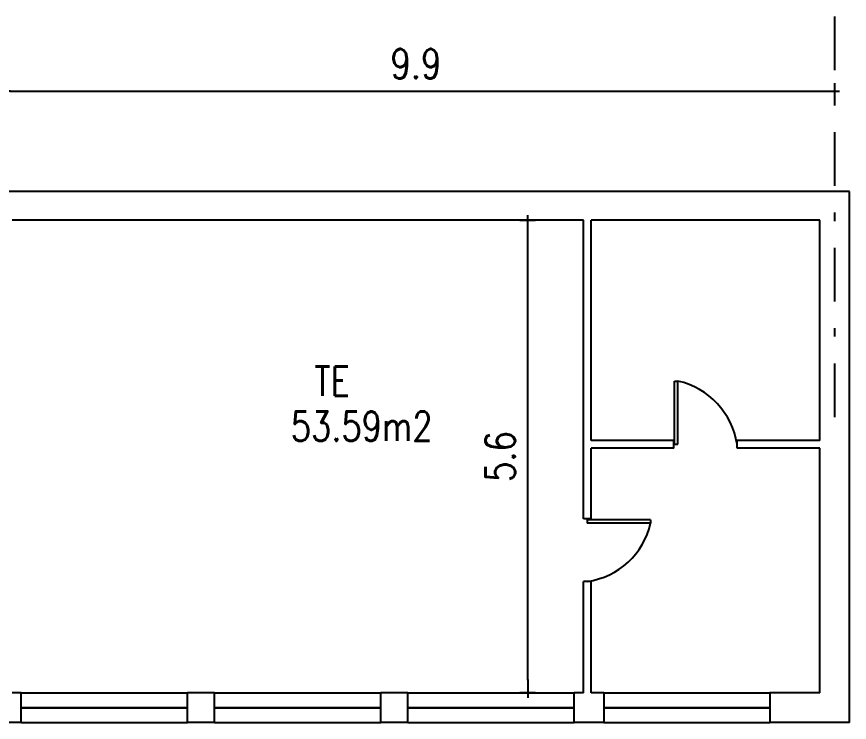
# Model space of a CAD drawing. Extents: x -3099 to -2751, y 5130 to 5248.
# Drawn here: x -2993.12 to -2983.25, y 5219.17 to 5227.53 of the extents above; entities that cross this region are included whole.
import ezdxf

# ---------------------------------------------------------------- set-up
doc = ezdxf.new("R2010")
doc.units = 0
doc.header["$MEASUREMENT"] = 0
doc.linetypes.add('DASHDOT', pattern=[25.4, 12.7, -6.35, 0, -6.35])
doc.layers.get('DEFPOINTS').update_dxf_attribs({"color": 3, "linetype": 'CONTINUOUS', "lineweight": 5})
for name, color, linetype in [('ANTEPECHO', 1, 'CONTINUOUS'), ('COTAS', 7, 'CONTINUOUS'), ('EJE_C', 9, 'DASHDOT'), ('MUROS', 5, 'CONTINUOUS'), ('SUPERF-TEXTO', 2, 'CONTINUOUS'), ('TEXTO', 3, 'CONTINUOUS'), ('VENTANAS', 2, 'CONTINUOUS')]:
    doc.layers.add(name, color=color, linetype=linetype)
doc.styles.add('cota', font='romans.shx', dxfattribs={"width": 0.8, "height": 0.35})
doc.styles.add('TEXTO', font='romans.shx', dxfattribs={"width": 0.8, "height": 0.4})
doc.dimstyles.new('ROMANS', dxfattribs={"dimscale": 2, "dimtxt": 0.35, "dimasz": 0.15, "dimexe": 1.25, "dimexo": 0.625, "dimtad": 1, "dimdec": 0, "dimdsep": 46, "dimtxsty": 'cota', "dimcen": 2.5, "dimse1": 1, "dimse2": 1, "dimclrt": 2, "dimadec": 0, "dimazin": 0, "dimtfac": 1, "dimtdec": 0, "dimtmove": 0, "dimatfit": 3, "dimfxl": 0, "dimtolj": 1, "dimtzin": 0, "dimarcsym": 0})

# ---------------------------------------------------------------- blocks, each defined once
blk = doc.blocks.new('COTA_LN')
at = {"layer": 'COTAS'}
for points in [[(-1.045, 0), (0.398, 0)], [(0, 0.629), (0, -0.629)]]:
    blk.add_lwpolyline(points, dxfattribs=at)
at = {"layer": 'COTAS', "color": 20, "const_width": 0.05}
blk.add_lwpolyline([(0, 0.38), (0, -0.38)], dxfattribs=at)
blk = doc.blocks.new('*D106')
at = {"layer": 'COTAS', "color": 0, "lineweight": -2}
blk.add_line((-2987.0635, 5219.6661), (-2987.0635, 5224.9661), dxfattribs=at)
at = {"layer": 'DEFPOINTS', "color": 0}
for p in [(-2987.0635, 5225.1161), (-2986.5128, 5225.1161), (-2986.5128, 5219.5161)]:
    blk.add_point(p, dxfattribs=at)
at = {"layer": 'COTAS', "color": 0, "lineweight": -2, "xscale": 0.15, "yscale": 0.15, "zscale": 0.15}
for p, rotation in [((-2987.0635, 5225.1161), 90), ((-2987.0635, 5219.5161), 270)]:
    blk.add_blockref('COTA_LN', p, dxfattribs=dict(at, rotation=rotation))
at = {"layer": 'COTAS', "insert": (-2987.3885, 5222.3161), "char_height": 0.35, "attachment_point": 5, "rotation": 90, "style": 'cota'}
blk.add_mtext('\\A1;5.6', dxfattribs=at)
blk = doc.blocks.new('*D140')
at = {"layer": 'COTAS', "color": 0, "lineweight": -2}
blk.add_line((-2993.1978, 5226.6466), (-2983.5778, 5226.6466), dxfattribs=at)
at = {"layer": 'DEFPOINTS', "color": 0}
for p in [(-2993.3478, 5227.5296), (-2983.4278, 5227.5296), (-2983.4278, 5226.6466)]:
    blk.add_point(p, dxfattribs=at)
at = {"layer": 'COTAS', "color": 0, "lineweight": -2, "xscale": 0.15, "yscale": 0.15, "zscale": 0.15, "rotation": 180}
blk.add_blockref('COTA_LN', (-2993.3478, 5226.6466), dxfattribs=at)
at = {"layer": 'COTAS', "color": 0, "lineweight": -2, "xscale": 0.15, "yscale": 0.15, "zscale": 0.15}
blk.add_blockref('COTA_LN', (-2983.4278, 5226.6466), dxfattribs=at)
at = {"layer": 'COTAS', "insert": (-2988.3878, 5226.9716), "char_height": 0.35, "attachment_point": 5, "style": 'cota'}
blk.add_mtext('\\A1;9.9', dxfattribs=at)

msp = doc.modelspace()

# ---------------------------------------------------------------- linework, layer by layer
at = {"layer": 'ANTEPECHO'}
for p, q in [((-2993.0628, 5219.5161), (-2991.0928, 5219.5161)), ((-2990.7728, 5219.5161), (-2988.8028, 5219.5161)), ((-2988.4828, 5219.5161), (-2986.5128, 5219.5161)), ((-2986.1628, 5219.5161), (-2984.1928, 5219.5161)), ((-2993.0628, 5219.1661), (-2991.0928, 5219.1661)), ((-2990.7728, 5219.1661), (-2988.8028, 5219.1661)), ((-2988.4828, 5219.1661), (-2986.5128, 5219.1661)), ((-2986.1628, 5219.1661), (-2984.1928, 5219.1661))]:
    msp.add_line(p, q, dxfattribs=at)
at = {"layer": 'EJE_C', "ltscale": 0.05}
msp.add_line((-2983.4278, 5227.5296), (-2983.4278, 5222.554), dxfattribs=at)
at = {"layer": 'MUROS'}
for p, q in [((-2983.2528, 5225.4561), (-2997.2878, 5225.4561)), ((-2983.2528, 5219.1661), (-2983.2528, 5225.4561)), ((-2986.4028, 5225.1161), (-2993.1728, 5225.1161)), ((-2986.4028, 5221.5761), (-2986.4028, 5225.1161)), ((-2986.3128, 5222.5061), (-2986.3128, 5225.1161)), ((-2983.6028, 5225.1161), (-2986.3128, 5225.1161)), ((-2983.6028, 5222.5061), (-2983.6028, 5225.1161)), ((-2985.3328, 5222.5061), (-2986.3128, 5222.5061)), ((-2985.3328, 5222.4161), (-2985.3328, 5222.5061)), ((-2983.6028, 5222.5061), (-2984.5828, 5222.5061)), ((-2984.5828, 5222.4161), (-2984.5828, 5222.5061)), ((-2985.3328, 5222.4161), (-2986.3128, 5222.4161)), ((-2986.3128, 5221.5761), (-2986.3128, 5222.4161)), ((-2983.6028, 5222.4161), (-2984.5828, 5222.4161)), ((-2983.6028, 5219.5161), (-2983.6028, 5222.4161)), ((-2986.3128, 5221.5761), (-2986.4028, 5221.5761)), ((-2986.4028, 5219.5161), (-2986.4028, 5220.8361)), ((-2986.3128, 5220.8361), (-2986.4028, 5220.8361)), ((-2986.3128, 5219.5161), (-2986.3128, 5220.8361)), ((-2993.0628, 5219.5161), (-2993.1728, 5219.5161)), ((-2993.0628, 5219.1661), (-2993.0628, 5219.5161)), ((-2991.0928, 5219.1661), (-2991.0928, 5219.5161)), ((-2990.7728, 5219.5161), (-2991.0928, 5219.5161)), ((-2990.7728, 5219.1661), (-2990.7728, 5219.5161)), ((-2988.4828, 5219.5161), (-2988.8028, 5219.5161)), ((-2988.8028, 5219.1661), (-2988.8028, 5219.5161)), ((-2988.4828, 5219.1661), (-2988.4828, 5219.5161)), ((-2986.5128, 5219.1661), (-2986.5128, 5219.5161)), ((-2986.4028, 5219.5161), (-2986.5128, 5219.5161)), ((-2986.1628, 5219.5161), (-2986.3128, 5219.5161)), ((-2986.1628, 5219.5161), (-2986.1628, 5219.1661)), ((-2983.6028, 5219.5161), (-2984.1928, 5219.5161)), ((-2984.1928, 5219.5161), (-2984.1928, 5219.1661)), ((-2993.0628, 5219.1661), (-2993.2328, 5219.1661)), ((-2990.7728, 5219.1661), (-2991.0928, 5219.1661)), ((-2988.4828, 5219.1661), (-2988.8028, 5219.1661)), ((-2986.1628, 5219.1661), (-2986.5128, 5219.1661)), ((-2983.2528, 5219.1661), (-2984.1928, 5219.1661))]:
    msp.add_line(p, q, dxfattribs=at)
at = {"layer": 'VENTANAS'}
for p, q in [((-2985.3228, 5222.4611), (-2985.3228, 5223.2111)), ((-2985.3228, 5223.2111), (-2985.2828, 5223.2111)), ((-2985.2828, 5222.4611), (-2985.2828, 5223.2111)), ((-2985.3228, 5222.4611), (-2985.2828, 5222.4611)), ((-2985.6078, 5221.5661), (-2986.3578, 5221.5661)), ((-2986.3578, 5221.5661), (-2986.3578, 5221.5261)), ((-2985.6078, 5221.5661), (-2985.6078, 5221.5261)), ((-2985.6078, 5221.5261), (-2986.3578, 5221.5261)), ((-2993.0628, 5219.3431), (-2991.0928, 5219.3431)), ((-2993.0628, 5219.3391), (-2991.0928, 5219.3391)), ((-2990.7728, 5219.3431), (-2988.8028, 5219.3431)), ((-2990.7728, 5219.3391), (-2988.8028, 5219.3391)), ((-2988.4828, 5219.3431), (-2986.5128, 5219.3431)), ((-2988.4828, 5219.3391), (-2986.5128, 5219.3391)), ((-2986.1628, 5219.3431), (-2984.1928, 5219.3431)), ((-2986.1628, 5219.3391), (-2984.1928, 5219.3391))]:
    msp.add_line(p, q, dxfattribs=at)
for centre, radius, start, end in [((-2985.4881, 5222.3178), 0.9166, 8.99665, 77.05349), ((-2986.4804, 5221.7221), 0.8944, 277.88289, 347.34522)]:
    msp.add_arc(centre, radius, start, end, dxfattribs=at)

# ---------------------------------------------------------------- texts
at = {"layer": 'SUPERF-TEXTO', "style": 'TEXTO', "width": 0.8}
msp.add_text('53.59m2', height=0.35, dxfattribs=at).set_placement((-2989.8695, 5222.501))
at = {"layer": 'TEXTO', "style": 'TEXTO', "width": 0.8}
msp.add_text('TE', height=0.35, dxfattribs=at).set_placement((-2989.5896, 5223.035))

# ---------------------------------------------------------------- dimensions: what is measured, and where the dimension line sits
at = {"layer": 'COTAS'}
dim = msp.add_linear_dim(base=(-2983.4278, 5226.6466), p1=(-2993.3478, 5227.5296), p2=(-2983.4278, 5227.5296), dimstyle='ROMANS', override={"dimscale": 1, "dimexe": 0.15, "dimexo": 0.2, "dimgap": 0.15, "dimdec": 1, "dimzin": 9, "dimblk": 'COTA_LN', "dimcen": 1, "dimclrt": 256, "dimadec": 1, "dimtm": 1e-09, "dimtdec": 1, "dimtmove": 1, "dimldrblk": 'COTA_LN'}, dxfattribs=at)
dim.commit()
dim.dimension.update_dxf_attribs({"geometry": '*D140', "text_midpoint": (-2988.3878, 5226.9716)})
dim = msp.add_linear_dim(base=(-2987.0635, 5225.1161), p1=(-2986.5128, 5219.5161), p2=(-2986.5128, 5225.1161), angle=90, dimstyle='ROMANS', override={"dimscale": 1, "dimexe": 0.15, "dimexo": 0.2, "dimgap": 0.15, "dimdec": 1, "dimzin": 9, "dimblk": 'COTA_LN', "dimcen": 1, "dimclrt": 256, "dimadec": 1, "dimtm": 1e-09, "dimtdec": 1, "dimldrblk": 'COTA_LN'}, dxfattribs=at)
dim.commit()
dim.dimension.update_dxf_attribs({"geometry": '*D106', "text_midpoint": (-2987.3885, 5222.3161)})

doc.saveas('drawing.dxf')
